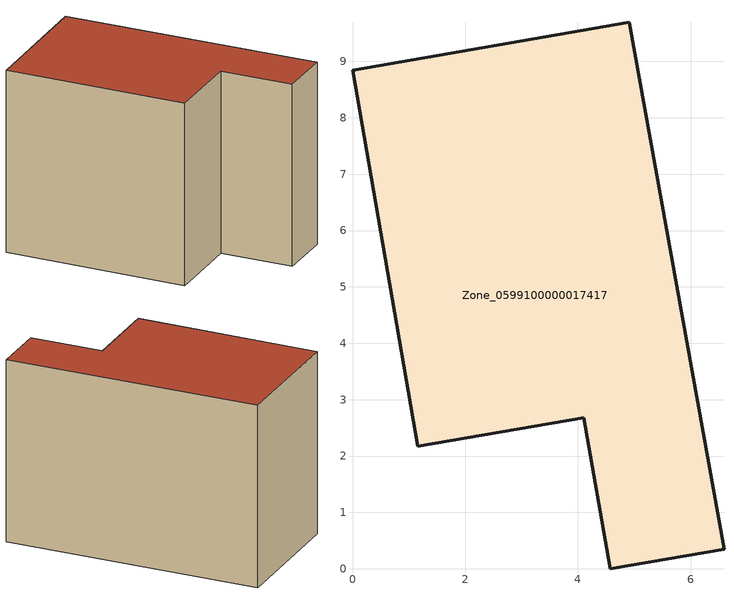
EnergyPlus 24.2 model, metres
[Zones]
Zone_0599100000017417
 floor ground (C_G): 4.1,2.68 1.16,2.17 0,8.85 4.91,9.7 6.59,0.35 4.57,0 z0
 wall outside (C_F): 4.91,9.7 0,8.85 1.16,2.17 4.1,2.68 4.57,0 6.59,0.35 4.91,9.7 z0:6.89
 roof outside (C_R): 4.57,0 6.59,0.35 4.91,9.7 0,8.85 1.16,2.17 4.1,2.68 z6.89
[BUILDING]
Pand.0599100000017417: North Axis=0; Terrain=City; Loads Convergence Tolerance Value=0.04; Temperature Convergence Tolerance Value=0.4; Solar Distribution=FullExterior; Maximum Number of Warmup Days=25; Minimum Number of Warmup Days=1
[Site:Location]
Rotterdam.The.Hague.AP_ZH_NLD Design_Conditions: Latitude=51.96; Longitude=4.45; Time Zone=1; Elevation=-4.5
[SITE:GROUNDTEMPERATURE:BUILDINGSURFACE]
18, 18, 18, 18, 18, 18, 18, 18, 18, 18, 18, 18
[MATERIAL] Thermal Absorptance=0.9; Solar Absorptance=0.7; Visible Absorptance=0.7
Name | Roughness | Thickness | Conductivity | Density | Specific Heat
G.TI.1946 | MediumSmooth | 0.15 | 1 | 540 | 1210
F.TI.1946 | Rough | 0.3 | 0.857143 | 1920 | 840
R.TI.1946 | MediumRough | 0.2 | 0.1 | 1500 | 1000
[CONSTRUCTION]
C_G: G.TI.1946
C_F: F.TI.1946
C_R: R.TI.1946
[ZONE]
Zone_0599100000017417: Type=1; Multiplier=1; Ceiling Height=Autocalculate; Volume=Autocalculate; Floor Area=autocalculate; Part of Total Floor Area=Yes
[ZONEINFILTRATION:DESIGNFLOWRATE]
Infil_Zone_0599100000017417: Zone or ZoneList or Space or SpaceList=Zone_0599100000017417; Schedule=AlwaysOn; Design Flow Rate Calculation Method=Flow/Area; Flow Rate per Floor Area=0.003; Constant Term Coefficient=1; Temperature Term Coefficient=0; Velocity Term Coefficient=0; Velocity Squared Term Coefficient=0
[HVACTEMPLATE:ZONE:IDEALLOADSAIRSYSTEM]
Zone_0599100000017417: Maximum Heating Supply Air Temperature=50; Minimum Cooling Supply Air Temperature=13; Maximum Heating Supply Air Humidity Ratio=0.0156; Minimum Cooling Supply Air Humidity Ratio=0.0077; Heating Limit=NoLimit; Cooling Limit=NoLimit; Dehumidification Control Type=ConstantSensibleHeatRatio; Cooling Sensible Heat Ratio=0.7; Dehumidification Setpoint=60; Humidification Control Type=None; Humidification Setpoint=30; Outdoor Air Method=None; Outdoor Air Flow Rate per Person=0.00944; Outdoor Air Flow Rate per Zone Floor Area=0; Outdoor Air Flow Rate per Zone=0; Demand Controlled Ventilation Type=None; Outdoor Air Economizer Type=NoEconomizer; Heat Recovery Type=None; Sensible Heat Recovery Effectiveness=0.7; Latent Heat Recovery Effectiveness=0.65
[ZONECONTROL:THERMOSTAT]
ThermostatControl_Zone_0599100000017417: Zone or ZoneList=Zone_0599100000017417; Control Type Schedule=DualSetpointControlType; Control 1=Thermostat_Zone_0599100000017417; Temperature Difference Between Cutout And Setpoint=0
[THERMOSTATSETPOINT:DUALSETPOINT]
Thermostat_Zone_0599100000017417: Heating Setpoint Temperature Schedule=HeatingSetpoint_Zone_0599100000017417; Cooling Setpoint Temperature Schedule=CoolingSetpoint_Zone_0599100000017417
[SCHEDULE:COMPACT]
HeatingSetpoint_Zone_0599100000017417: Through: 12/31, For: AllDays, Until: 24:00, 21
CoolingSetpoint_Zone_0599100000017417: Through: 12/31, For: AllDays, Until: 24:00, 24
DualSetpointControlType: Through: 12/31, For: AllDays, Until: 24:00, 4
AlwaysOn: Through: 12/31, For: AllDays, Until: 24:00, 1
